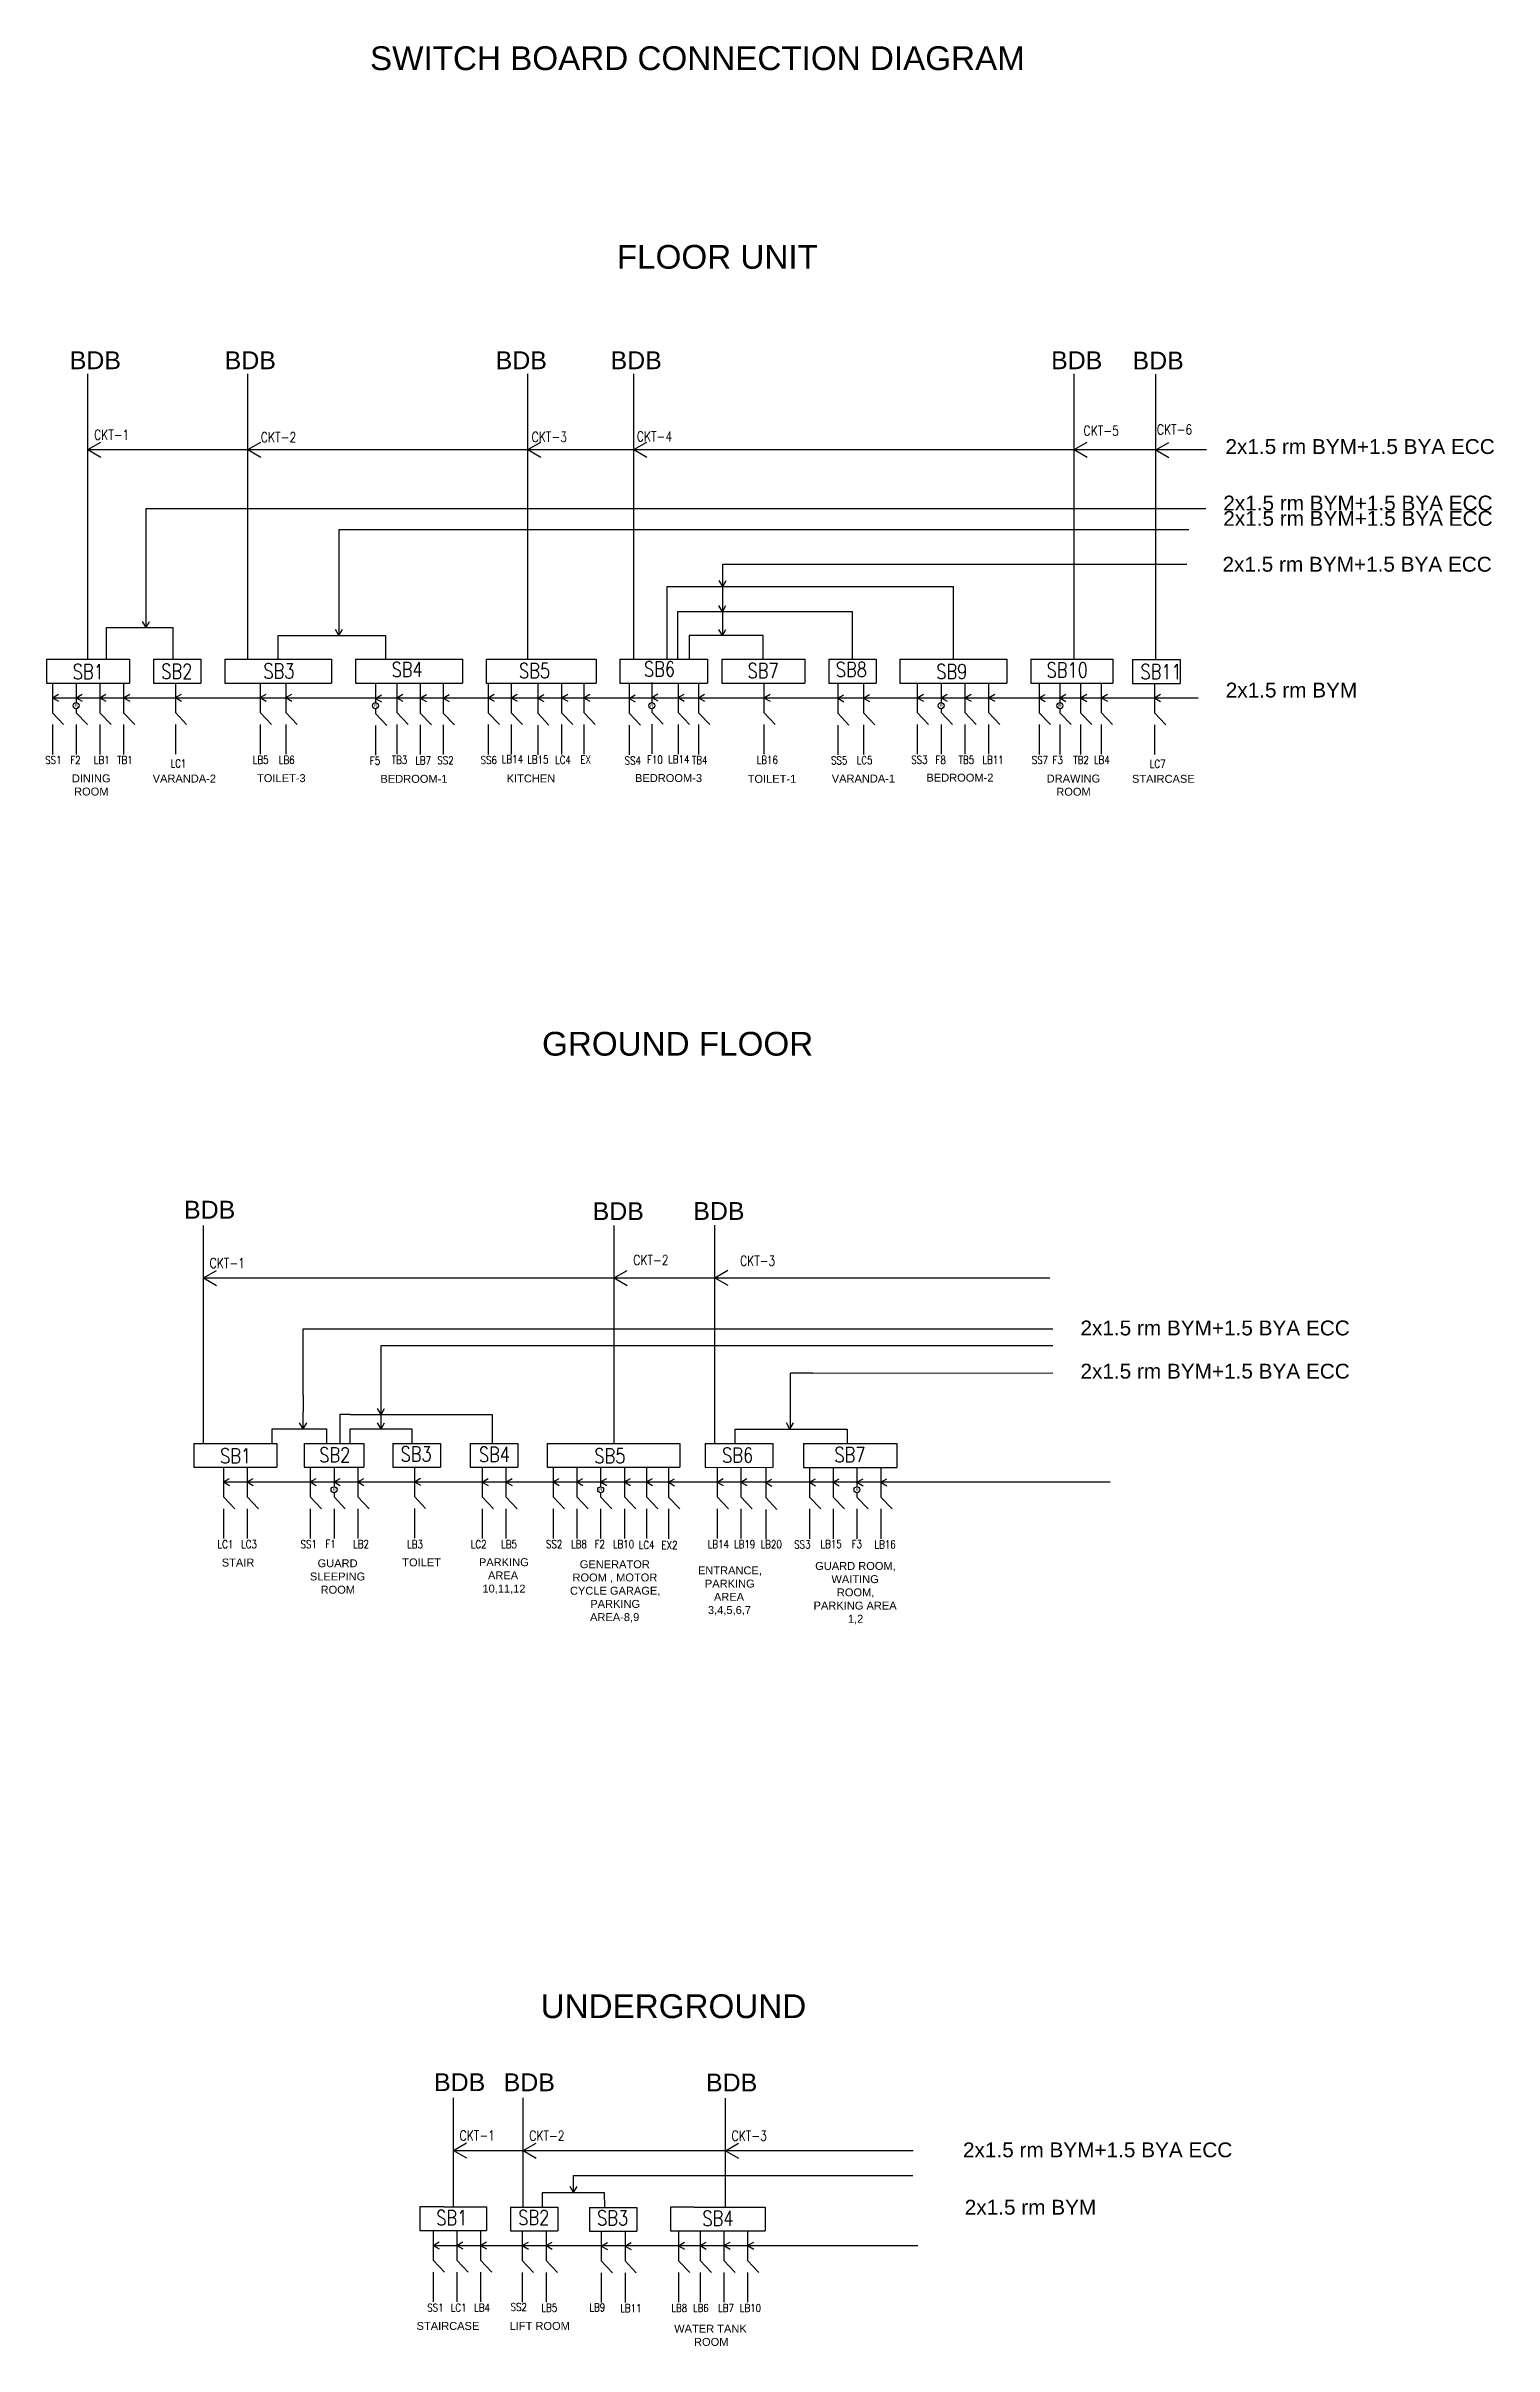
# Model space of a CAD drawing. Header units: inches. Extents: x 2973 to 9757, y 788 to 3278.
# Drawn here: x 2973 to 4435, y 940 to 3262 of the extents above; entities that cross this region are included whole.
import ezdxf

# ---------------------------------------------------------------- set-up
doc = ezdxf.new("R2010")
doc.units = ezdxf.units.IN
doc.header["$MEASUREMENT"] = 0
doc.layers.add('TEXT', color=7, linetype='Continuous')
doc.styles.add('Annotative', font='arial.ttf')
doc.styles.get("Standard").update_dxf_attribs({"font": 'simplex.shx', "width": 0.8, "height": 24})

# ---------------------------------------------------------------- blocks, each defined once
blk = doc.blocks.new('BZDB')
for p, q in [((0, 30), (0, 0)), ((0, 15), (6.1, 18.5)), ((0, 15), (6.1, 11.4)), ((0, 0), (11.4, -12)), ((0, -12), (0, -42))]:
    blk.add_line(p, q)
blk = doc.blocks.new('FDGG')
for p, q in [((0, -167), (0, 53.1)), ((0, 0), (13.1, 7.6)), ((0, 0), (13.1, -7.6))]:
    blk.add_line(p, q)
at = {"insert": (-21.8, 76.4), "char_height": 18, "attachment_point": 1, "style": 'Annotative'}
blk.add_mtext_dynamic_manual_height_columns('BDB', width=51.09, gutter_width=75, heights=[0], dxfattribs=at)
blk = doc.blocks.new('Fsg')
for p, q in [((0, -211.6), (0, 76.4)), ((0, 0), (13.1, 7.6)), ((0, 0), (13.1, -7.6))]:
    blk.add_line(p, q)
at = {"insert": (-18.4, 99.2), "char_height": 18, "attachment_point": 1, "style": 'Annotative'}
blk.add_mtext_dynamic_manual_height_columns('BDB', width=51.09, gutter_width=75, heights=[0], dxfattribs=at)
at = {"insert": (6.1, 20), "char_height": 10, "attachment_point": 1}
blk.add_mtext_dynamic_manual_height_columns('CKT-1', width=56.251, gutter_width=50, heights=[0], dxfattribs=at)
blk = doc.blocks.new('gs')
for p, q in [((0, -211.6), (0, 76.4)), ((0, 0), (13.1, 7.6)), ((0, 0), (13.1, -7.6))]:
    blk.add_line(p, q)
at = {"insert": (-23.4, 99.2), "char_height": 18, "attachment_point": 1, "style": 'Annotative'}
blk.add_mtext_dynamic_manual_height_columns('BDB', width=51.09, gutter_width=75, heights=[0], dxfattribs=at)
blk = doc.blocks.new('RG')
for p, q in [((0, 30), (0, 0)), ((0, 15.1), (6.1, 18.7)), ((0, 15.1), (6.1, 11.6)), ((0, 0), (11.4, -12)), ((0, -12), (0, -42))]:
    blk.add_line(p, q)
blk = doc.blocks.new('regulator')
blk.add_circle((0, 5), 4.98)
at = {"style": 'Annotative'}
blk.add_text('R', height=5.11, dxfattribs=at).set_placement((-2.3, 2.5))

msp = doc.modelspace()

# ---------------------------------------------------------------- linework, layer by layer
for p, q in [((3459.4, 2642.6), (3459.4, 2930.6)), ((3566.6, 2642.6), (3566.6, 2930.6)), ((3459.4, 2854.2), (3472.5, 2861.7)), ((3566.6, 2854.2), (3579.7, 2861.7)), ((3015.4, 2854.2), (4144.8, 2854.2)), ((3459.4, 2854.2), (3472.5, 2846.6)), ((3566.6, 2854.2), (3579.7, 2846.6)), ((3082.3, 2794.4), (3073.9, 2794.4)), ((3073.9, 2794.4), (3073.9, 2674.6)), ((4144.1, 2794.4), (3082.3, 2794.4)), ((4126.7, 2773.2), (3268.7, 2773.2)), ((3268.7, 2773.2), (3268.7, 2666.6)), ((3656.2, 2715.9), (3652.6, 2722)), ((3656.2, 2714.6), (3656.2, 2738.6)), ((3656.2, 2738.6), (4103.7, 2738.6)), ((3656.2, 2715.9), (3659.7, 2722)), ((4103.7, 2738.6), (4124.9, 2738.6)), ((3600.3, 2642.6), (3600.3, 2715.9)), ((3600.3, 2715.9), (3888.8, 2715.9)), ((3655.9, 2690.6), (3652.3, 2696.7)), ((3655.9, 2690.6), (3659.4, 2696.7)), ((3656.2, 2690.6), (3656.2, 2714.6)), ((3888.8, 2715.9), (3888.8, 2642.6)), ((3034.1, 2642.6), (3034.1, 2674.6)), ((3034.1, 2674.6), (3101.2, 2674.6)), ((3074, 2674.6), (3070.4, 2680.8)), ((3074, 2674.6), (3077.5, 2680.8)), ((3101.2, 2674.6), (3101.2, 2674.6)), ((3101.2, 2674.6), (3101.2, 2642.6)), ((3268.7, 2666.6), (3265.2, 2672.7)), ((3268.7, 2666.6), (3272.3, 2672.7)), ((3787.2, 2690.6), (3610.7, 2690.6)), ((3610.7, 2690.6), (3610.7, 2642.6)), ((3655.9, 2666.6), (3652.3, 2672.7)), ((3655.9, 2666.6), (3659.4, 2672.7)), ((3656.2, 2666.6), (3656.2, 2690.6)), ((3787.2, 2642.6), (3787.2, 2690.6)), ((3207.4, 2642.6), (3207.4, 2666.6)), ((3207.4, 2666.6), (3303, 2666.6)), ((3303, 2666.6), (3315.6, 2666.6)), ((3315.6, 2666.6), (3315.6, 2642.6)), ((3697.2, 2666.6), (3622.2, 2666.6)), ((3622.2, 2666.6), (3622.2, 2642.6)), ((3697.2, 2642.6), (3697.2, 2666.6)), ((2973.4, 2642.6), (3057.4, 2642.6)), ((2973.4, 2642.6), (2973.4, 2618.6)), ((3057.4, 2642.6), (3057.4, 2618.6)), ((3081.4, 2642.6), (3129.4, 2642.6)), ((3081.4, 2642.6), (3081.4, 2618.6)), ((3129.4, 2642.6), (3129.4, 2618.6)), ((3153.4, 2642.6), (3261.4, 2642.6)), ((3153.4, 2642.6), (3153.4, 2618.6)), ((3261.4, 2642.6), (3261.4, 2618.6)), ((3285.4, 2642.6), (3393.4, 2642.6)), ((3285.4, 2642.6), (3285.4, 2618.6)), ((3393.4, 2642.6), (3393.4, 2618.6)), ((3417.4, 2642.6), (3501.4, 2642.6)), ((3417.4, 2642.6), (3417.4, 2618.6)), ((3501.4, 2642.6), (3528.3, 2642.6)), ((3528.3, 2642.6), (3528.3, 2618.6)), ((3552.3, 2642.6), (3600.3, 2642.6)), ((3552.3, 2642.6), (3552.3, 2618.6)), ((3600.3, 2642.6), (3641, 2642.6)), ((3640.9, 2642.6), (3640.9, 2618.6)), ((3655.2, 2642.6), (3739.2, 2642.6)), ((3655.2, 2642.6), (3655.2, 2618.6)), ((3739.2, 2642.6), (3739.2, 2618.6)), ((3763.2, 2642.6), (3811.2, 2642.6)), ((3763.2, 2642.6), (3763.2, 2618.6)), ((3811.2, 2642.6), (3811.2, 2618.6)), ((3835.2, 2642.6), (3943.2, 2642.6)), ((3835.2, 2642.6), (3835.2, 2618.6)), ((3943.2, 2642.6), (3943.2, 2618.6)), ((3967.2, 2642.6), (4050.1, 2642.6)), ((3967.2, 2642.6), (3967.2, 2618.6)), ((4050.1, 2642.6), (4050.1, 2618.6)), ((4070, 2642.3), (4118, 2642.3)), ((4070, 2642.3), (4070, 2618.3)), ((4118, 2642.3), (4118, 2618.3)), ((2973.4, 2618.6), (3057.4, 2618.6)), ((2979.4, 2618.6), (2979.4, 2588.6)), ((2979.4, 2603.7), (2985.5, 2607.2)), ((2979.4, 2603.7), (2985.5, 2600.2)), ((2979.4, 2603.7), (4136.1, 2603.7)), ((3003.4, 2618.6), (3003.4, 2598.7)), ((3003.4, 2603.7), (3009.5, 2607.2)), ((3003.4, 2603.7), (3009.5, 2600.2)), ((3027.4, 2618.6), (3027.4, 2588.6)), ((3027.4, 2603.7), (3033.5, 2607.2)), ((3027.4, 2603.7), (3033.5, 2600.2)), ((3051.4, 2618.6), (3051.4, 2588.6)), ((3051.4, 2603.7), (3057.5, 2607.2)), ((3051.4, 2603.7), (3057.5, 2600.2)), ((3081.4, 2618.6), (3129.4, 2618.6)), ((3103.6, 2618.7), (3103.6, 2588.7)), ((3103.6, 2603.9), (3109.7, 2607.5)), ((3103.6, 2603.9), (3109.7, 2600.4)), ((3153.4, 2618.6), (3261.4, 2618.6)), ((3189.2, 2618.8), (3189.2, 2588.8)), ((3189.2, 2604), (3195.3, 2607.5)), ((3189.2, 2604), (3195.3, 2600.4)), ((3215, 2618.7), (3215, 2588.7)), ((3215, 2603.9), (3221.2, 2607.4)), ((3215, 2603.9), (3221.2, 2600.3)), ((3285.4, 2618.6), (3393.4, 2618.6)), ((3305.6, 2617.9), (3305.6, 2598.7)), ((3305.6, 2603), (3311.7, 2606.6)), ((3305.6, 2603), (3311.7, 2599.5)), ((3327.1, 2618.7), (3327.1, 2588.7)), ((3327.1, 2603.8), (3333.2, 2607.4)), ((3327.1, 2603.8), (3333.2, 2600.3)), ((3350.8, 2618.3), (3350.8, 2588.3)), ((3350.8, 2603.4), (3357, 2606.9)), ((3350.8, 2603.4), (3357, 2599.8)), ((3374, 2618.3), (3374, 2588.3)), ((3374, 2603.4), (3380.2, 2607)), ((3374, 2603.4), (3380.2, 2599.9)), ((3417.4, 2618.6), (3501.4, 2618.6)), ((3419.4, 2618.6), (3419.4, 2588.6)), ((3419.4, 2603.7), (3425.6, 2607.2)), ((3419.4, 2603.7), (3425.6, 2600.2)), ((3501.4, 2618.6), (3528.3, 2618.6)), ((3552.3, 2618.6), (3600.3, 2618.6)), ((3561.8, 2618.1), (3561.8, 2588.1)), ((3561.8, 2603.1), (3568, 2606.6)), ((3561.8, 2603.1), (3568, 2599.5)), ((3584.6, 2619.1), (3584.6, 2598.7)), ((3584.6, 2604), (3590.7, 2607.6)), ((3584.6, 2604), (3590.7, 2600.5)), ((3600.3, 2618.6), (3640.9, 2618.6)), ((3611.3, 2618.7), (3611.3, 2588.7)), ((3611.3, 2603.9), (3617.4, 2607.4)), ((3611.3, 2603.9), (3617.4, 2600.3)), ((3631.8, 2618.5), (3631.8, 2588.5)), ((3631.8, 2603.7), (3637.9, 2607.3)), ((3631.8, 2603.7), (3637.9, 2600.2)), ((3655.2, 2618.6), (3739.2, 2618.6)), ((3697.9, 2618.7), (3697.9, 2588.7)), ((3697.9, 2603.7), (3704, 2607.2)), ((3697.9, 2603.7), (3704, 2600.2)), ((3763.2, 2618.6), (3811.2, 2618.6)), ((3772.3, 2618.2), (3772.3, 2588.2)), ((3772.3, 2603.2), (3778.5, 2606.8)), ((3772.3, 2603.2), (3778.5, 2599.7)), ((3798.3, 2618.4), (3798.3, 2588.4)), ((3798.3, 2603.4), (3804.4, 2606.9)), ((3798.3, 2603.4), (3804.4, 2599.8)), ((3835.2, 2618.6), (3943.2, 2618.6)), ((3852.7, 2618.8), (3852.7, 2588.8)), ((3852.7, 2603.8), (3858.9, 2607.4)), ((3852.7, 2603.8), (3858.9, 2600.3)), ((3876.7, 2618.8), (3876.7, 2598.7)), ((3876.7, 2603.8), (3882.9, 2607.4)), ((3876.7, 2603.8), (3882.9, 2600.3)), ((3900.7, 2618.8), (3900.7, 2588.8)), ((3900.7, 2603.8), (3906.9, 2607.4)), ((3900.7, 2603.8), (3906.9, 2600.3)), ((3924.7, 2618.8), (3924.7, 2588.8)), ((3924.7, 2603.8), (3930.9, 2607.4)), ((3924.7, 2603.8), (3930.9, 2600.3)), ((3967.2, 2618.6), (4050.1, 2618.6)), ((3975.7, 2618.6), (3975.7, 2588.6)), ((3975.7, 2603.5), (3981.8, 2607.1)), ((3975.7, 2603.5), (3981.8, 2600)), ((3996.6, 2618.6), (3996.6, 2598.7)), ((3996.6, 2603.6), (4002.7, 2607.2)), ((3996.6, 2603.6), (4002.7, 2600.1)), ((4017.6, 2618.6), (4017.6, 2588.6)), ((4017.6, 2603.6), (4023.7, 2607.2)), ((4017.6, 2603.6), (4023.7, 2600.1)), ((4038.4, 2618.8), (4038.4, 2588.8)), ((4038.4, 2603.8), (4044.6, 2607.4)), ((4038.4, 2603.8), (4044.6, 2600.3)), ((4070, 2618.3), (4118, 2618.3)), ((4092.2, 2618.5), (4092.2, 2588.5)), ((4092.2, 2603.7), (4098.3, 2607.2)), ((4092.2, 2603.7), (4098.3, 2600.1)), ((2979.4, 2588.6), (2990.8, 2576.6)), ((3003.4, 2592.7), (3003.4, 2588.6)), ((3003.4, 2588.6), (3014.8, 2576.6)), ((3027.4, 2588.6), (3038.8, 2576.6)), ((3051.4, 2588.6), (3062.8, 2576.6)), ((3103.6, 2588.8), (3115, 2576.8)), ((3189.2, 2588.8), (3200.6, 2576.8)), ((3215, 2588.7), (3226.5, 2576.7)), ((3305.6, 2592.7), (3305.6, 2587.9)), ((3305.6, 2587.9), (3317, 2575.9)), ((3327.1, 2588.7), (3338.5, 2576.7)), ((3350.8, 2588.3), (3362.2, 2576.3)), ((3374, 2588.3), (3385.5, 2576.3)), ((3419.4, 2588.6), (3430.9, 2576.6)), ((3561.8, 2588.1), (3573.3, 2576.1)), ((3584.6, 2592.7), (3584.6, 2589.1)), ((3584.6, 2589.1), (3596, 2577.1)), ((3584.6, 2577.1), (3584.6, 2547.1)), ((3611.3, 2588.7), (3622.7, 2576.7)), ((3631.8, 2588.6), (3643.2, 2576.6)), ((3697.9, 2588.7), (3709.3, 2576.7)), ((3772.3, 2588.2), (3783.7, 2576.2)), ((3798.3, 2588.4), (3809.7, 2576.4)), ((3852.7, 2588.8), (3864.1, 2576.8)), ((3876.7, 2592.7), (3876.7, 2588.8)), ((3876.7, 2588.8), (3888.1, 2576.8)), ((3900.7, 2588.8), (3912.1, 2576.8)), ((3924.7, 2588.8), (3936.1, 2576.8)), ((3975.7, 2588.6), (3987.1, 2576.6)), ((3996.6, 2592.7), (3996.6, 2588.6)), ((3996.6, 2588.6), (4008, 2576.6)), ((4017.6, 2588.6), (4029, 2576.6)), ((4038.4, 2588.8), (4049.8, 2576.8)), ((4092.2, 2588.5), (4103.6, 2576.5)), ((2979.4, 2576.6), (2979.4, 2546.6)), ((3003.4, 2576.6), (3003.4, 2546.6)), ((3027.4, 2576.6), (3027.4, 2546.6)), ((3051.4, 2576.6), (3051.4, 2546.6)), ((3103.6, 2576.8), (3103.6, 2546.8)), ((3189.2, 2576.8), (3189.2, 2546.8)), ((3215, 2576.7), (3215, 2546.7)), ((3305.6, 2575.9), (3305.6, 2545.9)), ((3327.1, 2576.7), (3327.1, 2546.7)), ((3350.8, 2576.3), (3350.8, 2546.3)), ((3374, 2576.3), (3374, 2546.3)), ((3419.4, 2576.6), (3419.4, 2546.6)), ((3561.8, 2576.1), (3561.8, 2546.1)), ((3611.3, 2576.7), (3611.3, 2546.7)), ((3631.8, 2576.6), (3631.8, 2546.6)), ((3697.9, 2576.7), (3697.9, 2546.7)), ((3772.3, 2576.2), (3772.3, 2546.2)), ((3798.3, 2576.4), (3798.3, 2546.4)), ((3852.7, 2576.8), (3852.7, 2546.8)), ((3876.7, 2576.8), (3876.7, 2546.8)), ((3900.7, 2576.8), (3900.7, 2546.8)), ((3924.7, 2576.8), (3924.7, 2546.8)), ((3975.7, 2576.6), (3975.7, 2546.6)), ((3996.6, 2576.6), (3996.6, 2546.6)), ((4017.6, 2576.6), (4017.6, 2546.6)), ((4038.4, 2576.8), (4038.4, 2546.8)), ((4092.2, 2576.5), (4092.2, 2546.5)), ((3132.1, 1851), (3132.1, 2071.2)), ((3132.1, 2018.1), (3145.2, 2025.6)), ((3132.1, 2018.1), (3145.2, 2010.5)), ((3132.1, 2018.1), (3986.5, 2018.1)), ((3232.5, 1899.9), (3232.5, 1966.8)), ((3232.5, 1966.8), (3989.6, 1966.8)), ((3311.4, 1865.7), (3311.4, 1949.9)), ((3311.4, 1949.9), (3989.6, 1949.9)), ((3724.7, 1917.5), (3724.7, 1922.1)), ((3725, 1922.1), (3724.7, 1922.1)), ((3724.7, 1865.5), (3724.7, 1917.5)), ((3747, 1922.1), (3725, 1922.1)), ((3747, 1922.1), (3989.6, 1922.3)), ((3232.5, 1899.9), (3232.5, 1882.8)), ((3232.5, 1865.7), (3232.5, 1882.8)), ((3311.4, 1880.3), (3307.8, 1886.4)), ((3311.4, 1880.3), (3314.9, 1886.4)), ((3201.2, 1851), (3201.2, 1865.7)), ((3201.2, 1865.7), (3256.2, 1865.7)), ((3232.6, 1865.7), (3229.1, 1871.8)), ((3232.6, 1865.7), (3236.2, 1871.8)), ((3256.2, 1865.7), (3256.3, 1851)), ((3280, 1880.3), (3269.7, 1880.3)), ((3269.7, 1880.3), (3269.7, 1851)), ((3280, 1880.3), (3342.5, 1880.3)), ((3280, 1851), (3280, 1865.7)), ((3280, 1865.7), (3342.5, 1865.7)), ((3311.4, 1865.7), (3307.8, 1871.8)), ((3311.4, 1865.7), (3314.9, 1871.8)), ((3342.5, 1880.3), (3353, 1880.3)), ((3342.5, 1865.7), (3342.5, 1851)), ((3353, 1880.3), (3423.6, 1880.3)), ((3423.6, 1880.3), (3423.6, 1851.1)), ((3668.8, 1851.1), (3668.8, 1865.5)), ((3668.8, 1865.5), (3781.8, 1865.4)), ((3724.1, 1865.5), (3720.6, 1871.7)), ((3724.1, 1865.5), (3727.6, 1871.7)), ((3781.8, 1865.4), (3781.8, 1850.9)), ((3122.1, 1851), (3206.1, 1851)), ((3122.1, 1851), (3122.1, 1827)), ((3206.1, 1851), (3206.1, 1827)), ((3233.8, 1851), (3293.8, 1851)), ((3233.8, 1851), (3233.8, 1827)), ((3293.8, 1851), (3293.8, 1827)), ((3323.2, 1851.1), (3371.2, 1851.1)), ((3323.2, 1851.1), (3323.2, 1827.1)), ((3371.2, 1851.1), (3371.2, 1827.1)), ((3401.4, 1851.1), (3449.4, 1851.1)), ((3401.4, 1851.1), (3401.4, 1827.1)), ((3449.4, 1851.1), (3449.4, 1827.1)), ((3479, 1851.1), (3563, 1851.1)), ((3479, 1851.1), (3479, 1827.1)), ((3563, 1851.1), (3581.4, 1851.1)), ((3581.4, 1851.1), (3589.6, 1851.1)), ((3589.6, 1851.1), (3613, 1851.1)), ((3613, 1851.1), (3613, 1827.1)), ((3638.5, 1851.1), (3706.9, 1850.9)), ((3638.5, 1851.1), (3638.5, 1827.1)), ((3706.9, 1850.9), (3706.9, 1826.9)), ((3737.7, 1850.9), (3737.7, 1826.9)), ((3737.7, 1850.9), (3832, 1850.9)), ((3832, 1850.9), (3832, 1826.9)), ((3122.1, 1827), (3206.1, 1827)), ((3152.1, 1827), (3152.1, 1797)), ((3152.1, 1812.2), (3158.2, 1815.7)), ((3152.1, 1812.2), (3158.2, 1808.6)), ((3152.1, 1812.2), (4047.4, 1812.2)), ((3176.1, 1827), (3176.1, 1797)), ((3176.1, 1812.2), (3182.2, 1815.7)), ((3176.1, 1812.2), (3182.2, 1808.6)), ((3233.8, 1827), (3293.8, 1827)), ((3239.8, 1827), (3239.8, 1797)), ((3239.8, 1812.2), (3245.9, 1815.7)), ((3239.8, 1812.2), (3245.9, 1808.6)), ((3263.8, 1827), (3263.8, 1807.3)), ((3263.8, 1812.2), (3269.9, 1815.7)), ((3263.8, 1812.2), (3269.9, 1808.6)), ((3287.8, 1827), (3287.8, 1797)), ((3287.8, 1812.2), (3293.9, 1815.7)), ((3287.8, 1812.2), (3293.9, 1808.6)), ((3323.2, 1827.1), (3371.2, 1827.1)), ((3401.4, 1827.1), (3449.4, 1827.1)), ((3413.4, 1827.1), (3413.4, 1797.1)), ((3413.4, 1812), (3419.5, 1815.6)), ((3413.4, 1812), (3419.5, 1808.5)), ((3437.4, 1827.1), (3437.4, 1797.1)), ((3437.4, 1812), (3443.5, 1815.6)), ((3437.4, 1812), (3443.5, 1808.5)), ((3479, 1827.1), (3563, 1827.1)), ((3485, 1827.1), (3485, 1797.1)), ((3485, 1812.2), (3491.1, 1815.8)), ((3485, 1812.2), (3491.1, 1808.7)), ((3509, 1827.1), (3509, 1797.1)), ((3509, 1812.2), (3515.1, 1815.8)), ((3509, 1812.2), (3515.1, 1808.7)), ((3533, 1827.1), (3533, 1807.3)), ((3533, 1812.2), (3539.1, 1815.8)), ((3533, 1812.2), (3539.1, 1808.7)), ((3557, 1827.1), (3557, 1797.1)), ((3557, 1812.2), (3563.1, 1815.8)), ((3557, 1812.2), (3563.1, 1808.7)), ((3563, 1827.1), (3581.4, 1827.1)), ((3581.4, 1827.1), (3589.6, 1827.1)), ((3589.6, 1827.1), (3613, 1827.1)), ((3638.5, 1827.1), (3706.9, 1826.9)), ((3650.5, 1827.1), (3650.5, 1797.1)), ((3650.5, 1812), (3656.6, 1815.6)), ((3650.5, 1812), (3656.6, 1808.5)), ((3674.5, 1827.1), (3674.5, 1797.1)), ((3674.5, 1812), (3680.6, 1815.6)), ((3674.5, 1812), (3680.6, 1808.5)), ((3737.7, 1826.9), (3832, 1826.9)), ((3743.7, 1826.9), (3743.7, 1796.9)), ((3743.7, 1811.8), (3749.9, 1815.4)), ((3743.7, 1811.8), (3749.9, 1808.3)), ((3767.7, 1826.9), (3767.7, 1796.9)), ((3767.7, 1811.8), (3773.9, 1815.4)), ((3767.7, 1811.8), (3773.9, 1808.3)), ((3791.7, 1826.9), (3791.7, 1807.3)), ((3791.7, 1811.8), (3797.9, 1815.4)), ((3791.7, 1811.8), (3797.9, 1808.3)), ((3815.7, 1826.9), (3815.7, 1796.9)), ((3815.7, 1811.8), (3821.9, 1815.4)), ((3815.7, 1811.8), (3821.9, 1808.3)), ((3152.1, 1797), (3163.5, 1785)), ((3176.1, 1797), (3187.5, 1785)), ((3239.8, 1797), (3251.2, 1785)), ((3263.8, 1801.3), (3263.8, 1797)), ((3263.8, 1797), (3275.2, 1785)), ((3287.8, 1797), (3299.2, 1785)), ((3413.4, 1797.1), (3424.8, 1785.1)), ((3437.4, 1797.1), (3448.8, 1785.1)), ((3485, 1797.1), (3496.4, 1785.1)), ((3509, 1797.1), (3520.4, 1785.1)), ((3533, 1801.3), (3533, 1797.1)), ((3533, 1797.1), (3544.4, 1785.1)), ((3557, 1797.1), (3568.4, 1785.1)), ((3650.5, 1797.1), (3661.9, 1785.1)), ((3674.5, 1797.1), (3685.9, 1785.1)), ((3743.7, 1796.9), (3755.2, 1784.9)), ((3767.7, 1796.9), (3779.2, 1784.9)), ((3791.7, 1801.3), (3791.7, 1796.9)), ((3791.7, 1796.9), (3803.2, 1784.9)), ((3815.7, 1796.9), (3827.2, 1784.9)), ((3152.1, 1785), (3152.1, 1755)), ((3176.1, 1785), (3176.1, 1755)), ((3239.8, 1785), (3239.8, 1755)), ((3263.8, 1785), (3263.8, 1755)), ((3287.8, 1785), (3287.8, 1755)), ((3413.4, 1785.1), (3413.4, 1755.1)), ((3437.4, 1785.1), (3437.4, 1755.1)), ((3485, 1785.1), (3485, 1755.1)), ((3509, 1785.1), (3509, 1755.1)), ((3533, 1785.1), (3533, 1755.1)), ((3557, 1785.1), (3557, 1755.1)), ((3650.5, 1785.1), (3650.5, 1755.1)), ((3674.5, 1785.1), (3674.5, 1755.1)), ((3743.7, 1784.9), (3743.7, 1754.9)), ((3767.7, 1784.9), (3767.7, 1754.9)), ((3791.7, 1784.9), (3791.7, 1754.9)), ((3815.7, 1784.9), (3815.7, 1754.9)), ((3384.5, 1080.5), (3384.5, 1190.5)), ((3454.8, 1080.3), (3454.8, 1190.4)), ((3659, 1080.2), (3659, 1190.2)), ((3384.5, 1137.4), (3397.6, 1145)), ((3454.8, 1137.3), (3467.9, 1144.9)), ((3659, 1137.1), (3672.1, 1144.7)), ((3384.5, 1137.4), (3397.6, 1129.9)), ((3384.5, 1137.4), (3848.4, 1137.4)), ((3454.8, 1137.3), (3467.9, 1129.7)), ((3659, 1137.1), (3672.1, 1129.5)), ((3474.2, 1080.3), (3474.2, 1095)), ((3474.2, 1095), (3536.7, 1095)), ((3505.6, 1095), (3502.1, 1101.1)), ((3505.5, 1095), (3505.5, 1112.1)), ((3505.5, 1112.1), (3848.1, 1112.1)), ((3505.6, 1095), (3509.2, 1101.1)), ((3536.7, 1095), (3536.8, 1080.3)), ((3350.5, 1080.5), (3350.5, 1056.5)), ((3374.5, 1080.5), (3350.5, 1080.5)), ((3374.5, 1080.5), (3417.8, 1080.5)), ((3417.8, 1080.5), (3417.8, 1056.5)), ((3441.9, 1080.3), (3489.9, 1080.3)), ((3441.9, 1080.3), (3441.9, 1056.3)), ((3489.9, 1080.3), (3489.9, 1056.3)), ((3521.6, 1079.9), (3569.6, 1079.9)), ((3521.6, 1079.9), (3521.6, 1055.9)), ((3569.6, 1079.9), (3569.6, 1055.9)), ((3603.4, 1080.2), (3603.4, 1056.2)), ((3627.4, 1080.2), (3603.4, 1080.2)), ((3627.4, 1080.2), (3699.2, 1080.2)), ((3699.2, 1080.2), (3699.2, 1056.2)), ((3350.5, 1056.5), (3374.5, 1056.5)), ((3363.8, 1056.5), (3363.8, 1026.5)), ((3363.8, 1041.6), (3369.9, 1045.1)), ((3374.5, 1056.5), (3417.8, 1056.5)), ((3387.8, 1056.5), (3387.8, 1026.5)), ((3387.8, 1041.6), (3393.9, 1045.1)), ((3411.8, 1056.5), (3411.8, 1026.5)), ((3411.8, 1041.6), (3417.9, 1045.1)), ((3441.9, 1056.3), (3489.9, 1056.3)), ((3453.9, 1056.3), (3453.9, 1026.3)), ((3453.9, 1041.3), (3460.1, 1044.9)), ((3477.9, 1056.3), (3477.9, 1026.3)), ((3477.9, 1041.3), (3484.1, 1044.9)), ((3521.6, 1055.9), (3569.6, 1055.9)), ((3533.6, 1055.9), (3533.6, 1025.9)), ((3557.6, 1055.9), (3557.6, 1025.9)), ((3603.4, 1056.2), (3627.4, 1056.2)), ((3611.6, 1056.1), (3611.6, 1026.1)), ((3611.6, 1041.2), (3617.8, 1044.8)), ((3627.4, 1056.2), (3699.2, 1056.2)), ((3633.4, 1056.2), (3633.4, 1026.2)), ((3633.4, 1041.3), (3639.6, 1044.8)), ((3657.4, 1056.2), (3657.4, 1026.2)), ((3657.4, 1041.3), (3663.6, 1044.8)), ((3681.4, 1056.2), (3681.4, 1026.2)), ((3681.4, 1041.3), (3687.6, 1044.8)), ((3363.8, 1041.6), (3369.9, 1038)), ((3363.8, 1041.6), (3750.3, 1041.6)), ((3363.8, 1026.5), (3375.2, 1014.5)), ((3387.8, 1041.6), (3393.9, 1038)), ((3387.8, 1026.5), (3399.2, 1014.5)), ((3411.8, 1041.6), (3417.9, 1038)), ((3411.8, 1026.5), (3423.2, 1014.5)), ((3453.9, 1041.3), (3460.1, 1037.8)), ((3453.9, 1026.3), (3465.3, 1014.3)), ((3477.9, 1041.3), (3484.1, 1037.8)), ((3477.9, 1026.3), (3489.3, 1014.3)), ((3533.6, 1040.9), (3539.8, 1044.4)), ((3533.6, 1040.9), (3539.8, 1037.3)), ((3533.6, 1025.9), (3545, 1013.9)), ((3557.6, 1040.9), (3563.8, 1044.4)), ((3557.6, 1040.9), (3563.8, 1037.3)), ((3557.6, 1025.9), (3569, 1013.9)), ((3611.6, 1041.2), (3617.8, 1037.7)), ((3611.6, 1026.1), (3623, 1014.1)), ((3633.4, 1041.3), (3639.6, 1037.7)), ((3633.4, 1026.2), (3644.8, 1014.2)), ((3657.4, 1041.3), (3663.6, 1037.7)), ((3657.4, 1026.2), (3668.8, 1014.2)), ((3681.4, 1041.3), (3687.6, 1037.7)), ((3681.4, 1026.2), (3692.8, 1014.2)), ((3750.3, 1041.6), (3853.1, 1041.6)), ((3363.8, 1014.5), (3363.8, 984.5)), ((3387.8, 1014.5), (3387.8, 984.5)), ((3411.8, 1014.5), (3411.8, 984.5)), ((3453.9, 1014.3), (3453.9, 984.3)), ((3477.9, 1014.3), (3477.9, 984.3)), ((3533.6, 1013.9), (3533.6, 983.9)), ((3557.6, 1013.9), (3557.6, 983.9)), ((3611.6, 1014.1), (3611.6, 984.1)), ((3633.4, 1014.2), (3633.4, 984.2)), ((3657.4, 1014.2), (3657.4, 984.2)), ((3681.4, 1014.2), (3681.4, 984.2))]:
    msp.add_line(p, q)

# ---------------------------------------------------------------- block references
for name, p in [('Fsg', (3015.4, 2854.2)), ('gs', (3176.8, 2854.2)), ('gs', (4011.2, 2854.2)), ('gs', (4093.4, 2853.9)), ('RG', (3442.7, 2588.6)), ('RG', (3469.4, 2588.2)), ('RG', (3493.6, 2588.6)), ('RG', (3515.9, 2588.7)), ('FDGG', (3546.7, 2018.1)), ('FDGG', (3648.3, 2018.3)), ('BZDB', (3344.9, 1797.4)), ('BZDB', (3579.2, 1797.2)), ('BZDB', (3601.5, 1796.9)), ('BZDB', (3699.6, 1796.5))]:
    msp.add_blockref(name, p)
at = {"xscale": 0.6026501903451051, "yscale": 0.6026501903451051, "zscale": 0.6026501903451051}
for p in [(3003.4, 2592.7), (3305.6, 2592.7), (3584.6, 2592.7), (3876.7, 2592.7), (3996.6, 2592.7), (3263.8, 1801.3), (3533, 1801.3), (3791.7, 1801.3)]:
    msp.add_blockref('regulator', p, dxfattribs=at)

# ---------------------------------------------------------------- texts
at = {"attachment_point": 1, "style": 'Annotative'}
for s, width, gutter_width, heights, insert, char_height in [('SWITCH BOARD CONNECTION DIAGRAM', 685.878, 120, [63.2], (3300.1, 3261.3), 24), ('FLOOR UNIT', 426.515, 120, [0], (3549.3, 3060.8), 24), ('BDB', 51.09, 75, [0], (3427, 2953.4), 18), ('BDB', 51.09, 75, [0], (3543, 2953.4), 18), ('GROUND FLOOR', 426.515, 120, [0], (3473.8, 2266.5), 24), ('BDB', 51.09, 75, [0], (3112.4, 2096), 18), ('UNDERGROUND', 426.515, 120, [0], (3472.4, 1295), 24), ('BDB', 51.09, 75, [0], (3364.8, 1215.3), 18), ('BDB', 51.09, 75, [0], (3435.1, 1215.2), 18), ('BDB', 51.09, 75, [0], (3639.4, 1215), 18)]:
    msp.add_mtext_dynamic_manual_height_columns(s, width=width, gutter_width=gutter_width, heights=heights, dxfattribs=dict(at, insert=insert, char_height=char_height))
at = {"attachment_point": 1}
for s, width, gutter_width, insert, char_height in [('CKT-6', 56.251, 50, (4094.6, 2879.5), 10), ('CKT-2', 56.251, 50, (3189.9, 2871.7), 10), ('CKT-3', 56.251, 50, (3463.3, 2872), 10), ('CKT-4', 56.251, 50, (3569.5, 2872.5), 10), ('CKT-5', 56.251, 50, (4020.5, 2878.3), 10), ('SB1', 43.53, 75, (3000, 2637.6), 15), ('SB2', 43.53, 75, (3089.4, 2637.9), 15), ('SB3', 43.53, 75, (3192.5, 2638.3), 15), ('SB4', 43.53, 75, (3321.9, 2639.8), 15), (' SB5', 43.53, 75, (3442.3, 2638.6), 15), ('\\pi8.46963; SB6', 58.654, 75, (3560, 2640.3), 15), ('SB7', 43.53, 75, (3681.3, 2638.6), 15), ('SB8', 43.53, 75, (3770.4, 2639.7), 15), ('SB9', 43.53, 75, (3871.8, 2637.7), 15), ('\\pi12.68194;SB10', 65.935, 75, (3970.5, 2639.3), 15), ('SB11', 43.53, 75, (4078, 2637.6), 15), ('SS1', 30.275, 40, (2972.2, 2544.9), 8), ('F2', 30.275, 40, (2997.5, 2544.9), 8), ('LB1', 30.275, 40, (3021.3, 2544.9), 8), ('TB1', 30.275, 40, (3044.9, 2544.9), 8), ('LC1', 30.275, 40, (3098.8, 2541.4), 8), ('LB5', 30.275, 40, (3181.8, 2545.1), 8), ('LB6', 30.275, 40, (3208.1, 2545), 8), ('F5', 30.275, 40, (3300, 2544.2), 8), ('TB3', 30.275, 40, (3322.1, 2545), 8), ('LB7', 30.275, 40, (3345.8, 2544.5), 8), ('SS2', 30.275, 40, (3368.1, 2544.6), 8), ('SS6', 30.275, 40, (3411.8, 2544.9), 8), ('LB14', 30.275, 40, (3433.2, 2545.7), 8), ('LB15', 30.275, 40, (3458.9, 2545.4), 8), ('LC4', 30.275, 40, (3487, 2545), 8), (' EX', 30.275, 40, (3508.1, 2545.3), 8), ('SS4', 30.275, 40, (3557.2, 2544.4), 8), ('F10', 30.275, 40, (3579.8, 2545.3), 8), ('LB14', 30.275, 40, (3601.1, 2545.6), 8), ('TB4', 30.275, 40, (3625.2, 2544.8), 8), ('LB16', 30.275, 40, (3690.5, 2545), 8), ('SS5', 30.275, 40, (3765.6, 2544.5), 8), ('LC5', 30.275, 40, (3791.5, 2544.7), 8), ('SS3', 30.275, 40, (3846.6, 2545.1), 8), ('F8', 30.275, 40, (3871.1, 2545.1), 8), ('TB5', 30.275, 40, (3894.4, 2545.1), 8), ('LB11', 30.275, 40, (3918.5, 2545.1), 8), ('SS7', 30.275, 40, (3968.3, 2544.9), 8), ('F3', 30.275, 40, (3989.2, 2544.9), 8), ('TB2', 30.275, 40, (4010.2, 2544.9), 8), ('LB4', 30.275, 40, (4031, 2545.1), 8), ('LC7', 30.275, 40, (4087.4, 2541.1), 8), ('CKT-1', 56.251, 50, (3138.2, 2038.1), 10), ('CKT-2', 56.251, 50, (3565.9, 2041.2), 10), ('CKT-3', 56.251, 50, (3673.7, 2040.4), 10), ('SB1', 43.53, 75, (3148.7, 1846.1), 15), ('SB2', 43.53, 75, (3248.8, 1847.1), 15), ('SB3', 43.53, 75, (3331, 1847.9), 15), ('SB4', 43.53, 75, (3410, 1847.5), 15), ('SB5', 43.53, 75, (3526.6, 1846.1), 15), ('SB6', 43.53, 75, (3655.6, 1846.7), 15), ('SB7', 43.53, 75, (3769, 1847.2), 15), ('LC1', 30.275, 40, (3146.2, 1753.3), 8), ('LC3', 30.275, 40, (3170, 1753.3), 8), ('SS1', 30.275, 40, (3230, 1753.3), 8), ('F1', 30.275, 40, (3255, 1753.6), 8), ('LB2', 30.275, 40, (3283.2, 1753.5), 8), ('LB3', 30.275, 40, (3337.6, 1753.3), 8), ('LC2', 30.275, 40, (3401.9, 1753.3), 8), ('LB5', 30.275, 40, (3432.6, 1753.3), 8), ('SS2', 30.275, 40, (3477.8, 1753.4), 8), ('LB8', 30.275, 40, (3503.1, 1753.4), 8), ('F2', 30.275, 40, (3526.9, 1753.4), 8), ('LB10', 30.275, 40, (3545.4, 1753.4), 8), ('LC4', 30.275, 40, (3571.5, 1752.6), 8), ('EX2', 30.275, 40, (3594.4, 1752.5), 8), ('LB14', 30.275, 40, (3641.1, 1753.3), 8), ('LB19', 30.275, 40, (3667.7, 1753.3), 8), ('LB20', 30.275, 40, (3694.5, 1753.3), 8), ('SS3', 30.275, 40, (3728.4, 1753.1), 8), ('LB15', 30.275, 40, (3755, 1753.5), 8), ('F3', 30.275, 40, (3786.4, 1753.5), 8), ('LB16', 30.275, 40, (3809.5, 1753.1), 8), ('CKT-1', 56.251, 50, (3390.6, 1157.5), 10), ('CKT-2', 56.251, 50, (3460.9, 1157.3), 10), ('CKT-3', 56.251, 50, (3665.2, 1157.2), 10), ('SB1', 43.53, 75, (3367, 1077), 15), ('SB2', 43.53, 75, (3449.7, 1077.2), 15), ('SB3', 43.53, 75, (3529.4, 1076.8), 15), ('SB4', 43.53, 75, (3635.7, 1076.4), 15), ('SS1', 30.275, 40, (3357.9, 982.7), 8), ('LC1', 30.275, 40, (3381.7, 982.7), 8), ('LB4', 30.275, 40, (3405.3, 982.7), 8), ('SS2', 30.275, 40, (3442.1, 983.4), 8), ('LB5', 30.275, 40, (3473.2, 982.6), 8), ('LB9', 30.275, 40, (3521.7, 983), 8), ('LB11', 30.275, 40, (3552.8, 982.2), 8), ('LB8', 30.275, 40, (3604.4, 982.4), 8), ('LB6', 30.275, 40, (3626.2, 982.4), 8), ('LB7', 30.275, 40, (3651.6, 982.4), 8), ('LB10', 30.275, 40, (3673.5, 982.4), 8)]:
    msp.add_mtext_dynamic_manual_height_columns(s, width=width, gutter_width=gutter_width, heights=[0], dxfattribs=dict(at, insert=insert, char_height=char_height))
at = {"color": 5, "char_height": 15, "attachment_point": 1, "style": 'Annotative'}
for s, width, heights, insert in [('2x1.5 rm BYM+1.5 BYA ECC', 293.016, [25.8], (4163.8, 2864.8)), ('2x1.5 rm BYM+1.5 BYA ECC', 276.439, [25.8], (4161.6, 2807.8)), ('2x1.5 rm BYM+1.5 BYA ECC', 278.39, [27.7], (4161.6, 2792.3)), ('2x1.5 rm BYM+1.5 BYA ECC', 283.265, [25.8], (4160.8, 2746)), ('2x1.5 rm BYM', 262.788, [25.8], (4164.1, 2619)), ('2x1.5 rm BYM+1.5 BYA ECC', 283.265, [25.8], (4017.4, 1975.1)), ('2x1.5 rm BYM+1.5 BYA ECC', 283.265, [25.8], (4017.4, 1931.5)), ('2x1.5 rm BYM+1.5 BYA ECC', 283.265, [25.8], (3898.8, 1145.5)), ('2x1.5 rm BYM', 262.788, [25.8], (3900.6, 1087.6))]:
    msp.add_mtext_dynamic_manual_height_columns(s, width=width, gutter_width=75, heights=heights, dxfattribs=dict(at, insert=insert))
at = {"char_height": 8, "attachment_point": 1, "style": 'Annotative'}
for s, insert, width in [('VARANDA-2', (3080.7, 2526.2), 45.44), ('\\pi8.17539;TOILET-3', (3177.9, 2526.6), 64.64), ('\\pi-12.72655;BEDROOM-1', (3323.4, 2525.9), 39.36), ('\\pi9.81005;KITCHEN', (3428.3, 2526.3), 66.938), ('\\pi15.78388;BEDROOM-3', (3551.9, 2526.7), 97.925), ('\\pi9.90142;TOILET-1', (3671.5, 2525.9), 66.548), ('VARANDA-1', (3766.3, 2526.2), 45.44), ('BEDROOM-2', (3861.9, 2527.1), 66.548), ('\\pi13.91438;DRAWING \\P\\pi23.6197;ROOM', (3969.4, 2526.2), 80.282), ('STAIRCASE', (4069.4, 2525.9), 45.44), ('\\pi14.15111;TOILET', (3318.5, 1735), 66.938), ('\\pi9.09791;PARKING \\P\\pi18.24388;AREA \\P\\pi12.62042;10,11,12', (3401, 1735.2), 66.938), ('\\pi2.11837;ENTRANCE, \\P\\pi9.09791;PARKING \\P\\pi18.24388;AREA \\P\\pi12.20841;3,4,5,6,7', (3629.1, 1726.9), 66.938), ('\\pi9.48893;GUARD ROOM, \\P\\pi25.87911;WAITING \\P\\pi31.36342;ROOM,\\P\\pi7.86547;PARKING AREA \\P\\pi42.49848;1,2', (3740.1, 1731.4), 98.727), ('\\pi3.87826;LIFT ROOM', (3437.2, 964.3), 66.938)]:
    msp.add_mtext(s, dxfattribs=dict(at, insert=insert, width=width))
at = {"layer": 'TEXT', "char_height": 8, "attachment_point": 1, "style": 'Annotative'}
for s, insert in [('\\pi27.00175;DINING\\P\\pi29.25823;ROOM', (2972.1, 2526.4)), ('\\pi29.64568;STAIR', (3120.8, 1734.8)), ('\\pi26.19411;GUARD \\P\\pi18.42876;SLEEPING \\P\\pi29.25823;ROOM', (3221, 1734.1)), ('\\pi10.75346;GENERATOR \\P\\pi3.45196;ROOM , MOTOR \\P\\pi0.90625;CYCLE GARAGE,\\P\\pi21.4083;PARKING \\P\\pi21.17911;AREA-8,9', (3501.1, 1733.1)), ('\\pi14.65796;STAIRCASE', (3332.5, 964.3)), ('\\pi9.22549;WATER TANK \\P\\pi29.25823;ROOM', (3598, 961.5))]:
    msp.add_mtext_dynamic_manual_height_columns(s, width=91.559, gutter_width=40, heights=[0], dxfattribs=dict(at, insert=insert))

doc.saveas('drawing.dxf')
